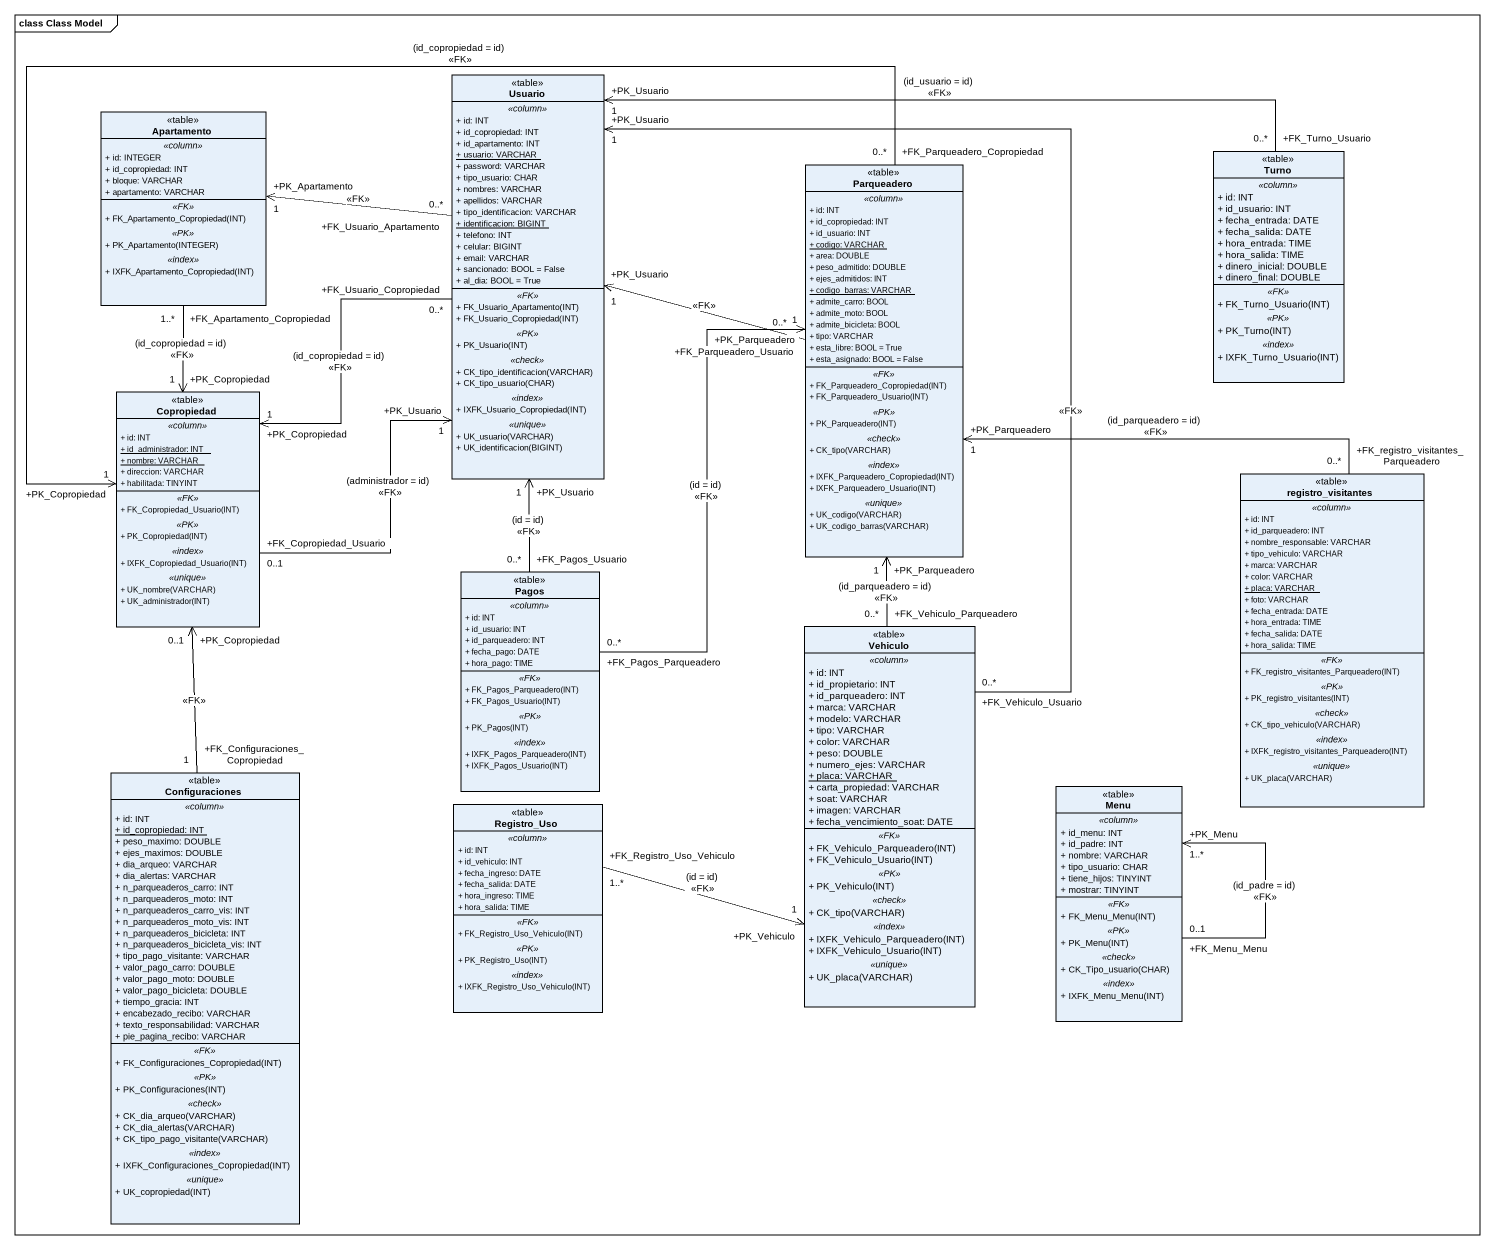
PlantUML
@startuml
mainframe class Class Model
hide circle
hide empty members
skinparam classAttributeIconSize 0
class Usuario <<table>> {
  .. <<column>> ..
  + id: INT
  + id_copropiedad: INT
  + id_apartamento: INT
  {static} + usuario: VARCHAR
  + password: VARCHAR
  + tipo_usuario: CHAR
  + nombres: VARCHAR
  + apellidos: VARCHAR
  + tipo_identificacion: VARCHAR
  {static} + identificacion: BIGINT
  + telefono: INT
  + celular: BIGINT
  + email: VARCHAR
  + sancionado: BOOL = False
  + al_dia: BOOL = True
  .. <<FK>> ..
  + FK_Usuario_Apartamento(INT)
  + FK_Usuario_Copropiedad(INT)
  .. <<PK>> ..
  + PK_Usuario(INT)
  .. <<check>> ..
  + CK_tipo_identificacion(VARCHAR)
  + CK_tipo_usuario(CHAR)
  .. <<index>> ..
  + IXFK_Usuario_Copropiedad(INT)
  .. <<unique>> ..
  + UK_usuario(VARCHAR)
  + UK_identificacion(BIGINT)
}
class Apartamento <<table>> {
  .. <<column>> ..
  + id: INTEGER
  + id_copropiedad: INT
  + bloque: VARCHAR
  + apartamento: VARCHAR
  .. <<FK>> ..
  + FK_Apartamento_Copropiedad(INT)
  .. <<PK>> ..
  + PK_Apartamento(INTEGER)
  .. <<index>> ..
  + IXFK_Apartamento_Copropiedad(INT)
}
class Turno <<table>> {
  .. <<column>> ..
  + id: INT
  + id_usuario: INT
  + fecha_entrada: DATE
  + fecha_salida: DATE
  + hora_entrada: TIME
  + hora_salida: TIME
  + dinero_inicial: DOUBLE
  + dinero_final: DOUBLE
  .. <<FK>> ..
  + FK_Turno_Usuario(INT)
  .. <<PK>> ..
  + PK_Turno(INT)
  .. <<index>> ..
  + IXFK_Turno_Usuario(INT)
}
class Parqueadero <<table>> {
  .. <<column>> ..
  + id: INT
  + id_copropiedad: INT
  + id_usuario: INT
  {static} + codigo: VARCHAR
  + area: DOUBLE
  + peso_admitido: DOUBLE
  + ejes_admitidos: INT
  {static} + codigo_barras: VARCHAR
  + admite_carro: BOOL
  + admite_moto: BOOL
  + admite_bicicleta: BOOL
  + tipo: VARCHAR
  + esta_libre: BOOL = True
  + esta_asignado: BOOL = False
  .. <<FK>> ..
  + FK_Parqueadero_Copropiedad(INT)
  + FK_Parqueadero_Usuario(INT)
  .. <<PK>> ..
  + PK_Parqueadero(INT)
  .. <<check>> ..
  + CK_tipo(VARCHAR)
  .. <<index>> ..
  + IXFK_Parqueadero_Copropiedad(INT)
  + IXFK_Parqueadero_Usuario(INT)
  .. <<unique>> ..
  + UK_codigo(VARCHAR)
  + UK_codigo_barras(VARCHAR)
}
class Copropiedad <<table>> {
  .. <<column>> ..
  + id: INT
  {static} + id_administrador: INT
  {static} + nombre: VARCHAR
  + direccion: VARCHAR
  + habilitada: TINYINT
  .. <<FK>> ..
  + FK_Copropiedad_Usuario(INT)
  .. <<PK>> ..
  + PK_Copropiedad(INT)
  .. <<index>> ..
  + IXFK_Copropiedad_Usuario(INT)
  .. <<unique>> ..
  + UK_nombre(VARCHAR)
  + UK_administrador(INT)
}
class registro_visitantes <<table>> {
  .. <<column>> ..
  + id: INT
  + id_parqueadero: INT
  + nombre_responsable: VARCHAR
  + tipo_vehiculo: VARCHAR
  + marca: VARCHAR
  + color: VARCHAR
  {static} + placa: VARCHAR
  + foto: VARCHAR
  + fecha_entrada: DATE
  + hora_entrada: TIME
  + fecha_salida: DATE
  + hora_salida: TIME
  .. <<FK>> ..
  + FK_registro_visitantes_Parqueadero(INT)
  .. <<PK>> ..
  + PK_registro_visitantes(INT)
  .. <<check>> ..
  + CK_tipo_vehiculo(VARCHAR)
  .. <<index>> ..
  + IXFK_registro_visitantes_Parqueadero(INT)
  .. <<unique>> ..
  + UK_placa(VARCHAR)
}
class Pagos <<table>> {
  .. <<column>> ..
  + id: INT
  + id_usuario: INT
  + id_parqueadero: INT
  + fecha_pago: DATE
  + hora_pago: TIME
  .. <<FK>> ..
  + FK_Pagos_Parqueadero(INT)
  + FK_Pagos_Usuario(INT)
  .. <<PK>> ..
  + PK_Pagos(INT)
  .. <<index>> ..
  + IXFK_Pagos_Parqueadero(INT)
  + IXFK_Pagos_Usuario(INT)
}
class Vehiculo <<table>> {
  .. <<column>> ..
  + id: INT
  + id_propietario: INT
  + id_parqueadero: INT
  + marca: VARCHAR
  + modelo: VARCHAR
  + tipo: VARCHAR
  + color: VARCHAR
  + peso: DOUBLE
  + numero_ejes: VARCHAR
  {static} + placa: VARCHAR
  + carta_propiedad: VARCHAR
  + soat: VARCHAR
  + imagen: VARCHAR
  + fecha_vencimiento_soat: DATE
  .. <<FK>> ..
  + FK_Vehiculo_Parqueadero(INT)
  + FK_Vehiculo_Usuario(INT)
  .. <<PK>> ..
  + PK_Vehiculo(INT)
  .. <<check>> ..
  + CK_tipo(VARCHAR)
  .. <<index>> ..
  + IXFK_Vehiculo_Parqueadero(INT)
  + IXFK_Vehiculo_Usuario(INT)
  .. <<unique>> ..
  + UK_placa(VARCHAR)
}
class Configuraciones <<table>> {
  .. <<column>> ..
  + id: INT
  {static} + id_copropiedad: INT
  + peso_maximo: DOUBLE
  + ejes_maximos: DOUBLE
  + dia_arqueo: VARCHAR
  + dia_alertas: VARCHAR
  + n_parqueaderos_carro: INT
  + n_parqueaderos_moto: INT
  + n_parqueaderos_carro_vis: INT
  + n_parqueaderos_moto_vis: INT
  + n_parqueaderos_bicicleta: INT
  + n_parqueaderos_bicicleta_vis: INT
  + tipo_pago_visitante: VARCHAR
  + valor_pago_carro: DOUBLE
  + valor_pago_moto: DOUBLE
  + valor_pago_bicicleta: DOUBLE
  + tiempo_gracia: INT
  + encabezado_recibo: VARCHAR
  + texto_responsabilidad: VARCHAR
  + pie_pagina_recibo: VARCHAR
  .. <<FK>> ..
  + FK_Configuraciones_Copropiedad(INT)
  .. <<PK>> ..
  + PK_Configuraciones(INT)
  .. <<check>> ..
  + CK_dia_arqueo(VARCHAR)
  + CK_dia_alertas(VARCHAR)
  + CK_tipo_pago_visitante(VARCHAR)
  .. <<index>> ..
  + IXFK_Configuraciones_Copropiedad(INT)
  .. <<unique>> ..
  + UK_copropiedad(INT)
}
class Registro_Uso <<table>> {
  .. <<column>> ..
  + id: INT
  + id_vehiculo: INT
  + fecha_ingreso: DATE
  + fecha_salida: DATE
  + hora_ingreso: TIME
  + hora_salida: TIME
  .. <<FK>> ..
  + FK_Registro_Uso_Vehiculo(INT)
  .. <<PK>> ..
  + PK_Registro_Uso(INT)
  .. <<index>> ..
  + IXFK_Registro_Uso_Vehiculo(INT)
}
class Menu <<table>> {
  .. <<column>> ..
  + id_menu: INT
  + id_padre: INT
  + nombre: VARCHAR
  + tipo_usuario: CHAR
  + tiene_hijos: TINYINT
  + mostrar: TINYINT
  .. <<FK>> ..
  + FK_Menu_Menu(INT)
  .. <<PK>> ..
  + PK_Menu(INT)
  .. <<check>> ..
  + CK_Tipo_usuario(CHAR)
  .. <<index>> ..
  + IXFK_Menu_Menu(INT)
}
Usuario "+FK_Usuario_Apartamento\n0..*" -left-> "+PK_Apartamento\n1" Apartamento : <<FK>>
Usuario "+FK_Usuario_Copropiedad\n0..*" --> "+PK_Copropiedad\n1" Copropiedad : (id_copropiedad = id)\n<<FK>>
Apartamento "+FK_Apartamento_Copropiedad\n1..*" --> "+PK_Copropiedad\n1" Copropiedad : (id_copropiedad = id)\n<<FK>>
Turno "+FK_Turno_Usuario\n0..*" -left-> "+PK_Usuario\n1" Usuario : (id_usuario = id)\n<<FK>>
Parqueadero "+FK_Parqueadero_Usuario\n0..*" -left-> "+PK_Usuario\n1" Usuario : <<FK>>
Parqueadero "+FK_Parqueadero_Copropiedad\n0..*" -left-> "+PK_Copropiedad\n1" Copropiedad : (id_copropiedad = id)\n<<FK>>
Copropiedad "+FK_Copropiedad_Usuario\n0..1" -up-> "+PK_Usuario\n1" Usuario : (administrador = id)\n<<FK>>
registro_visitantes "+FK_registro_visitantes_Parqueadero\n0..*" -up-> "+PK_Parqueadero\n1" Parqueadero : (id_parqueadero = id)\n<<FK>>
Pagos "+FK_Pagos_Usuario\n0..*" -up-> "+PK_Usuario\n1" Usuario : (id = id)\n<<FK>>
Pagos "+FK_Pagos_Parqueadero\n0..*" -up-> "+PK_Parqueadero\n1" Parqueadero : (id = id)\n<<FK>>
Vehiculo "+FK_Vehiculo_Usuario\n0..*" -up-> "+PK_Usuario\n1" Usuario : <<FK>>
Vehiculo "+FK_Vehiculo_Parqueadero\n0..*" -up-> "+PK_Parqueadero\n1" Parqueadero : (id_parqueadero = id)\n<<FK>>
Configuraciones "+FK_Configuraciones_Copropiedad\n1" -up-> "+PK_Copropiedad\n0..1" Copropiedad : <<FK>>
Registro_Uso "+FK_Registro_Uso_Vehiculo\n1..*" -right-> "+PK_Vehiculo\n1" Vehiculo : (id = id)\n<<FK>>
Menu "+FK_Menu_Menu\n0..1" --> "+PK_Menu\n1..*" Menu : (id_padre = id)\n<<FK>>
@enduml
